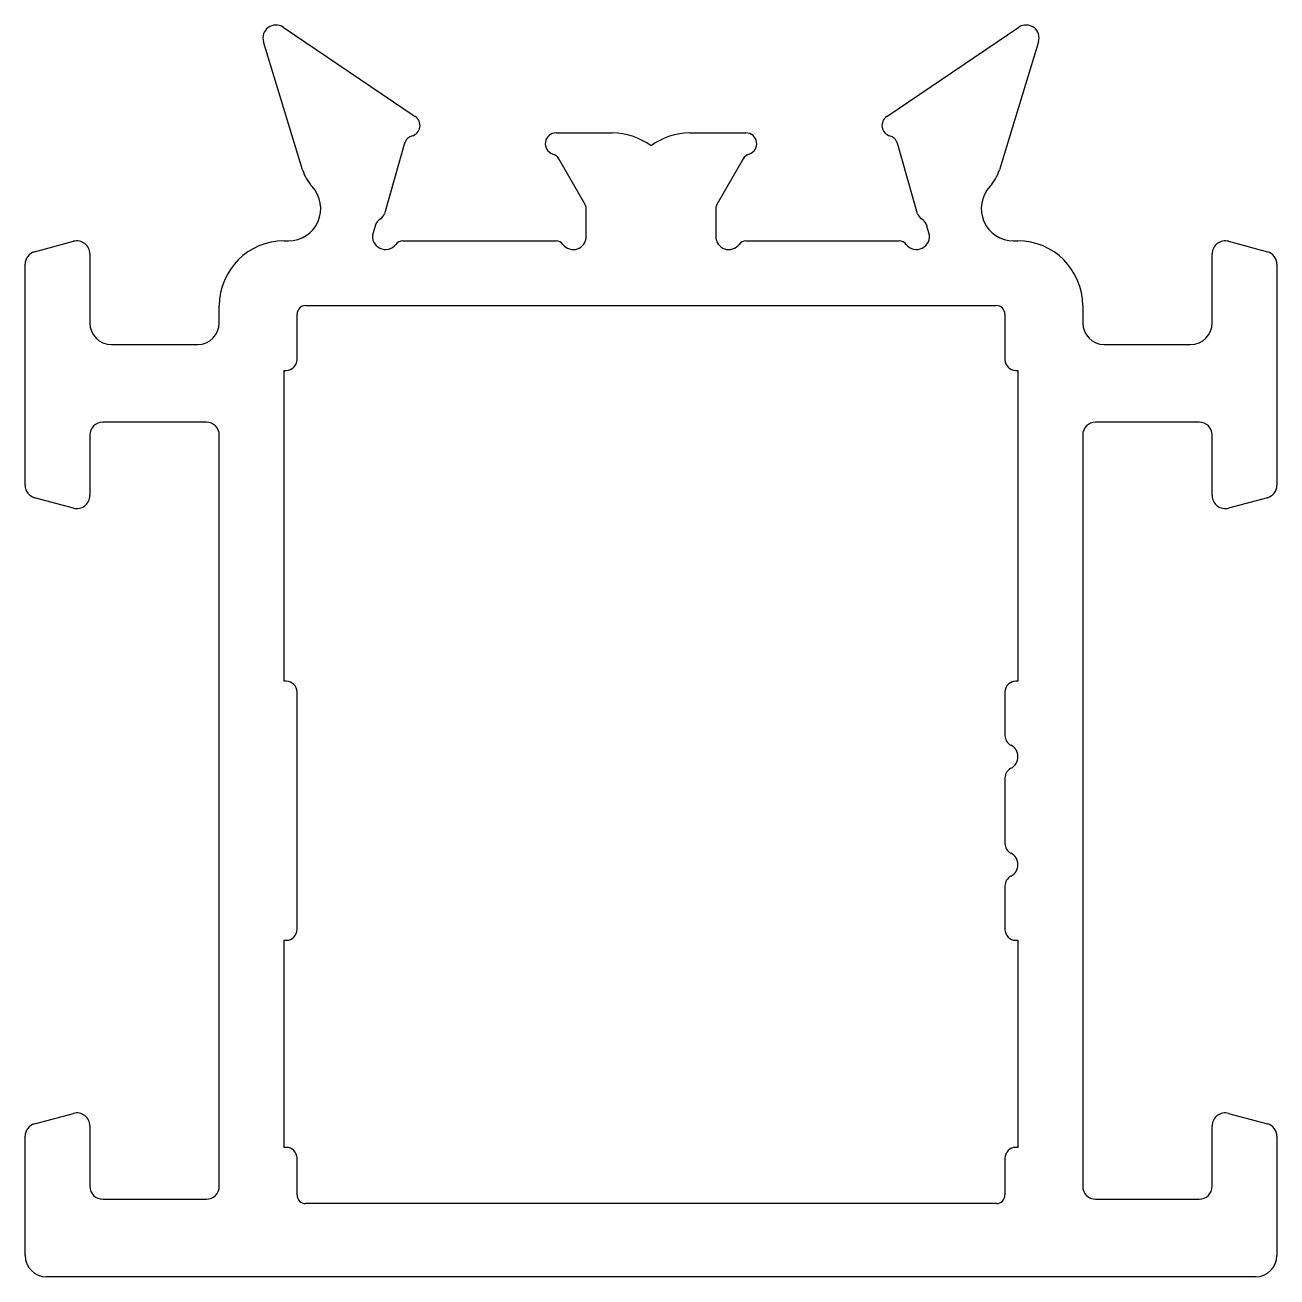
# Model space of a CAD drawing. Extents: x 1815.7 to 1844.7, y 2491.7 to 2520.7.
import ezdxf

# ---------------------------------------------------------------- set-up
doc = ezdxf.new("R2010")
doc.units = 0
doc.layers.add('1', color=1, linetype='CONTINUOUS')

msp = doc.modelspace()

# ---------------------------------------------------------------- linework, layer by layer
at = {"layer": '1', "color": 0}
for p, q in [((1821.653, 2520.668), (1824.715, 2518.6)), ((1835.635, 2518.6), (1838.697, 2520.668)), ((1822.106, 2517.363), (1821.198, 2520.332)), ((1839.152, 2520.332), (1838.244, 2517.363)), ((1827.975, 2518.22), (1829.275, 2518.22)), ((1831.075, 2518.22), (1832.375, 2518.22)), ((1824.468, 2517.98), (1824, 2516.348)), ((1836.35, 2516.348), (1835.882, 2517.98)), ((1828.648, 2516.566), (1828.041, 2517.618)), ((1832.309, 2517.618), (1831.702, 2516.566)), ((1828.675, 2515.82), (1828.675, 2516.466)), ((1831.675, 2516.466), (1831.675, 2515.82)), ((1823.782, 2516.06), (1823.737, 2515.903)), ((1836.613, 2515.903), (1836.568, 2516.06)), ((1815.897, 2515.468), (1816.797, 2515.71)), ((1821.675, 2515.72), (1821.775, 2515.72)), ((1824.425, 2515.72), (1827.975, 2515.72)), ((1832.375, 2515.72), (1835.925, 2515.72)), ((1838.575, 2515.72), (1838.675, 2515.72)), ((1843.553, 2515.71), (1844.453, 2515.468)), ((1815.675, 2510.061), (1815.675, 2515.179)), ((1817.175, 2515.42), (1817.175, 2513.82)), ((1843.175, 2513.82), (1843.175, 2515.42)), ((1844.675, 2515.179), (1844.675, 2510.061)), ((1820.175, 2513.82), (1820.175, 2514.22)), ((1821.975, 2512.97), (1821.975, 2514.02)), ((1822.175, 2514.22), (1838.175, 2514.22)), ((1838.375, 2514.02), (1838.375, 2512.97)), ((1840.175, 2514.22), (1840.175, 2513.82)), ((1817.675, 2513.32), (1819.675, 2513.32)), ((1840.675, 2513.32), (1842.675, 2513.32)), ((1821.675, 2505.52), (1821.675, 2512.72)), ((1821.675, 2512.72), (1821.725, 2512.72)), ((1838.625, 2512.72), (1838.675, 2512.72)), ((1838.675, 2512.72), (1838.675, 2505.52)), ((1819.875, 2511.52), (1817.475, 2511.52)), ((1842.875, 2511.52), (1840.475, 2511.52)), ((1817.175, 2511.22), (1817.175, 2509.82)), ((1820.175, 2493.82), (1820.175, 2511.22)), ((1840.175, 2511.22), (1840.175, 2493.82)), ((1843.175, 2509.82), (1843.175, 2511.22)), ((1816.797, 2509.53), (1815.897, 2509.771)), ((1844.453, 2509.771), (1843.553, 2509.53)), ((1821.725, 2505.52), (1821.675, 2505.52)), ((1838.675, 2505.52), (1838.625, 2505.52)), ((1821.975, 2499.77), (1821.975, 2505.27)), ((1838.375, 2505.27), (1838.375, 2504.26)), ((1838.375, 2503.28), (1838.375, 2501.76)), ((1838.375, 2500.78), (1838.375, 2499.77)), ((1821.675, 2494.72), (1821.675, 2499.52)), ((1821.675, 2499.52), (1821.725, 2499.52)), ((1838.625, 2499.52), (1838.675, 2499.52)), ((1838.675, 2499.52), (1838.675, 2494.72)), ((1815.897, 2495.268), (1816.797, 2495.51)), ((1843.553, 2495.51), (1844.453, 2495.268)), ((1817.175, 2495.22), (1817.175, 2493.82)), ((1843.175, 2493.82), (1843.175, 2495.22)), ((1815.675, 2492.22), (1815.675, 2494.979)), ((1844.675, 2494.979), (1844.675, 2492.22)), ((1821.725, 2494.72), (1821.675, 2494.72)), ((1838.675, 2494.72), (1838.625, 2494.72)), ((1821.975, 2493.62), (1821.975, 2494.47)), ((1838.375, 2494.47), (1838.375, 2493.62)), ((1817.475, 2493.52), (1819.875, 2493.52)), ((1840.475, 2493.52), (1842.875, 2493.52)), ((1838.175, 2493.42), (1822.175, 2493.42)), ((1844.175, 2491.72), (1816.175, 2491.72))]:
    msp.add_line(p, q, dxfattribs=at)
for centre, radius, start, end in [((1821.485, 2520.42), 0.3, 55.966, 197), ((1838.865, 2520.42), 0.3, 343, 124.034), ((1824.575, 2518.393), 0.25, 285.4182, 55.966), ((1835.775, 2518.393), 0.25, 124.034, 254.5818), ((1824.708, 2517.911), 0.25, 105.4182, 164), ((1827.975, 2517.97), 0.25, 90, 252.4756), ((1829.275, 2516.72), 1.5, 53.1301, 90), ((1831.075, 2516.72), 1.5, 90, 126.8699), ((1832.375, 2517.97), 0.25, 287.5244, 90), ((1835.642, 2517.911), 0.25, 16, 74.5818), ((1827.824, 2517.493), 0.25, 30, 72.4756), ((1832.525, 2517.493), 0.25, 107.5244, 150), ((1823.062, 2517.655), 1, 197, 222.6505), ((1837.288, 2517.655), 1, 317.3495, 343), ((1821.775, 2516.47), 0.75, 270, 42.6505), ((1838.575, 2516.47), 0.75, 137.3495, 270), ((1823.807, 2516.403), 0.2, 301.7314, 344), ((1828.475, 2516.466), 0.2, 0, 30), ((1831.875, 2516.466), 0.2, 150, 180), ((1836.543, 2516.403), 0.2, 196, 238.2686), ((1824.07, 2515.978), 0.3, 121.7314, 164), ((1836.28, 2515.978), 0.3, 16, 58.2686), ((1824.025, 2515.82), 0.3, 164, 323.1301), ((1828.375, 2515.82), 0.3, 216.8699, 0), ((1831.975, 2515.82), 0.3, 180, 323.1301), ((1836.325, 2515.82), 0.3, 216.8699, 16), ((1815.975, 2515.179), 0.3, 105, 180), ((1816.875, 2515.42), 0.3, 0, 105), ((1821.675, 2514.22), 1.5, 90, 180), ((1824.425, 2515.52), 0.2, 90, 143.1301), ((1827.975, 2515.52), 0.2, 36.8699, 90), ((1832.375, 2515.52), 0.2, 90, 143.1301), ((1835.925, 2515.52), 0.2, 36.8699, 90), ((1838.675, 2514.22), 1.5, 0, 90), ((1843.475, 2515.42), 0.3, 75, 180), ((1844.375, 2515.179), 0.3, 0, 75), ((1822.175, 2514.02), 0.2, 90, 180), ((1838.175, 2514.02), 0.2, 0, 90), ((1817.675, 2513.82), 0.5, 180, 270), ((1819.675, 2513.82), 0.5, 270, 0), ((1840.675, 2513.82), 0.5, 180, 270), ((1842.675, 2513.82), 0.5, 270, 0), ((1821.725, 2512.97), 0.25, 270, 360), ((1838.625, 2512.97), 0.25, 180, 270), ((1817.475, 2511.22), 0.3, 90, 180), ((1819.875, 2511.22), 0.3, 0, 90), ((1840.475, 2511.22), 0.3, 90, 180), ((1842.875, 2511.22), 0.3, 0, 90), ((1815.975, 2510.061), 0.3, 180, 255), ((1844.375, 2510.061), 0.3, 285, 0), ((1816.875, 2509.82), 0.3, 255, 360), ((1843.475, 2509.82), 0.3, 180, 285), ((1821.725, 2505.27), 0.25, 0, 90), ((1838.625, 2505.27), 0.25, 90, 180), ((1838.625, 2504.26), 0.25, 180, 242.9643), ((1838.375, 2503.77), 0.3, 297.0357, 62.9643), ((1838.625, 2503.28), 0.25, 117.0357, 180), ((1838.625, 2501.76), 0.25, 180, 242.9643), ((1838.375, 2501.27), 0.3, 297.0357, 62.9643), ((1838.625, 2500.78), 0.25, 117.0357, 180), ((1821.725, 2499.77), 0.25, 270, 360), ((1838.625, 2499.77), 0.25, 180, 270), ((1816.875, 2495.22), 0.3, 0, 105), ((1843.475, 2495.22), 0.3, 75, 180), ((1815.975, 2494.979), 0.3, 105, 180), ((1844.375, 2494.979), 0.3, 0, 75), ((1821.725, 2494.47), 0.25, 0, 90), ((1838.625, 2494.47), 0.25, 90, 180), ((1817.475, 2493.82), 0.3, 180, 270), ((1819.875, 2493.82), 0.3, 270, 0), ((1840.475, 2493.82), 0.3, 180, 270), ((1842.875, 2493.82), 0.3, 270, 0), ((1822.175, 2493.62), 0.2, 180, 270), ((1838.175, 2493.62), 0.2, 270, 0), ((1816.175, 2492.22), 0.5, 180, 270), ((1844.175, 2492.22), 0.5, 270, 0)]:
    msp.add_arc(centre, radius, start, end, dxfattribs=at)

doc.saveas('drawing.dxf')
